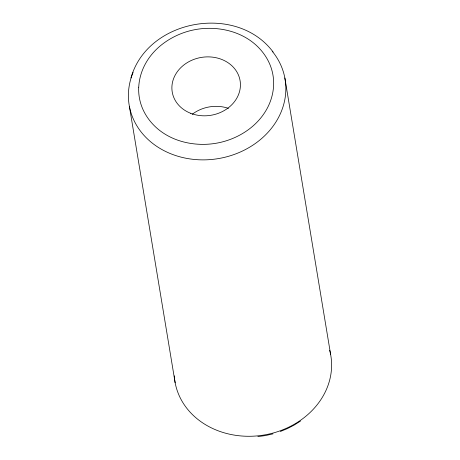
<?xml version="1.0" encoding="UTF-8"?>
<svg xmlns="http://www.w3.org/2000/svg" width="460" height="460" viewBox="0 0 460 460"><rect width="100%" height="100%" fill="white"/><g stroke="black" fill="none" stroke-linecap="round" stroke-linejoin="round"><path stroke-width="0.69" d="M130.974 77.918C147.482 19.13 236.733 3.249 273.085 51.991M300.483 421.078L294.135 425.092L287.396 428.582L280.33 431.514M273.01 433.855L265.5 435.562L257.864 436.609M284.855 77.987L330.613 354.395M129.386 106.346L175.145 382.754M192.148 114.362A34.402 29.331 -9.4 0 1 228.442 108.353M272.222 51.25A79.022 67.379 -9.4 0 1 216.942 158.827A79.022 67.379 -9.4 0 1 133.089 72.438M329.688 350.313A79.022 67.379 -9.4 0 1 263.77 435.062A79.022 67.379 -9.4 0 1 174.271 375.837M138.719 87.21C138.287 95.737 140.208 104.334 144.135 111.906A69.621 59.363 -9.4 0 0 154.543 125.954C161.903 133.21 171.195 138.345 181.085 141.254A69.621 59.363 -9.4 0 0 200.376 144.331C210.318 144.659 220.311 143.071 229.655 139.65A68.983 58.817 -9.4 0 0 249.607 128.766C257.744 122.544 264.546 114.459 268.807 105.11A68.983 58.817 -9.4 0 0 273.602 85.485C274.028 76.958 272.09 68.362 268.168 60.783A69.621 59.363 -9.4 0 0 257.772 46.747C250.418 39.485 241.12 34.35 231.236 31.441A69.621 59.363 -9.4 0 0 211.939 28.359C200.893 27.985 189.79 30.003 179.595 34.253A69.581 59.328 -9.4 0 0 162.714 43.941C154.548 50.134 147.746 58.213 143.52 67.585A69.581 59.328 -9.4 0 0 138.937 84.358L138.719 87.21M190.704 113.309A34.402 29.331 -9.4 0 0 240.379 83.185A34.402 29.331 -9.4 0 0 187.387 62.548A34.402 29.331 -9.4 0 0 190.704 113.309"/></g></svg>
